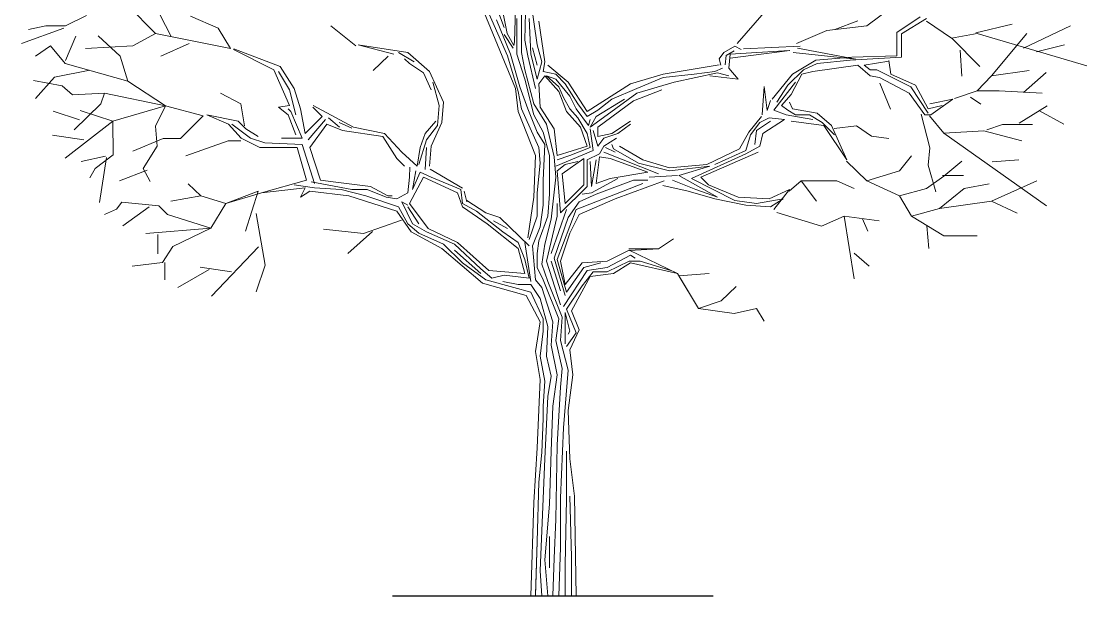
# Model space of a CAD drawing. Header units: millimetres. Extents: x -6988 to 7021, y 0 to 14326.
# Drawn here: x -6988 to 7021, y 0 to 7558 of the extents above; entities that cross this region are included whole.
import ezdxf

# ---------------------------------------------------------------- set-up
doc = ezdxf.new("R2010")
doc.units = ezdxf.units.MM
doc.layers.add('ceco.net 157', color=7, linetype='Continuous')

msp = doc.modelspace()

# ---------------------------------------------------------------- linework, layer by layer
at = {"layer": 'ceco.net 157', "lineweight": 5}
for p, q in [((-369, 7311), (-348, 8050)), ((-369, 7311), (-348, 8050)), ((-596, 7105), (-965, 7945)), ((-596, 7105), (-965, 7945)), ((-502, 7286), (-481, 7952)), ((-502, 7286), (-481, 7952)), ((-5222, 7398), (-5589, 7764)), ((-5222, 7398), (-5589, 7764)), ((-5018, 7359), (-5247, 7802)), ((-5018, 7359), (-5247, 7802)), ((-491, 6676), (-965, 7823)), ((-491, 6676), (-965, 7823)), ((-638, 7475), (-760, 7802)), ((-638, 7475), (-760, 7802)), ((-680, 7792), (-599, 7398)), ((-680, 7792), (-599, 7398)), ((-411, 7147), (-411, 7802)), ((-411, 7147), (-411, 7802)), ((-289, 7823), (-205, 7248)), ((-289, 7823), (-205, 7248)), ((4129, 7497), (4488, 7764)), ((4129, 7497), (4488, 7764)), ((-6132, 7634), (-6406, 7497)), ((-6132, 7634), (-6406, 7497)), ((-4399, 7466), (-4765, 7626)), ((-4399, 7466), (-4765, 7626)), ((-554, 7126), (-739, 7576)), ((-554, 7126), (-739, 7576)), ((-474, 7290), (-474, 7597)), ((-474, 7290), (-474, 7597)), ((-289, 7126), (-310, 7597)), ((-289, 7126), (-310, 7597)), ((2426, 7267), (2779, 7676)), ((2426, 7267), (2779, 7676)), ((3708, 7451), (4013, 7565)), ((3708, 7451), (4013, 7565)), ((4523, 7412), (4830, 7618)), ((4523, 7412), (4830, 7618)), ((4586, 7395), (4914, 7597)), ((4586, 7395), (4914, 7597)), ((-6429, 7469), (-6988, 7267)), ((-6429, 7469), (-6988, 7267)), ((-6666, 7497), (-6895, 7451)), ((-6666, 7497), (-6895, 7451)), ((-6406, 7497), (-6666, 7497)), ((-6406, 7497), (-6666, 7497)), ((-4238, 7199), (-4399, 7466)), ((-4238, 7199), (-4399, 7466)), ((-2591, 7237), (-2919, 7497)), ((-2591, 7237), (-2919, 7497)), ((-185, 7558), (-105, 7025)), ((-185, 7558), (-105, 7025)), ((3206, 7268), (3603, 7436)), ((3206, 7268), (3603, 7436)), ((3603, 7436), (4129, 7497)), ((3603, 7436), (4129, 7497)), ((4915, 7558), (5243, 7337)), ((4915, 7558), (5243, 7337)), ((5561, 7407), (6041, 7522)), ((5561, 7407), (6041, 7522)), ((6191, 7205), (6808, 7500)), ((6191, 7205), (6808, 7500)), ((-6408, 7041), (-6270, 7361)), ((-6408, 7041), (-6270, 7361)), ((-5688, 7100), (-5978, 7367)), ((-5688, 7100), (-5978, 7367)), ((-5222, 7398), (-5520, 7237)), ((-5222, 7398), (-5520, 7237)), ((-4238, 7199), (-5222, 7398)), ((-4238, 7199), (-5222, 7398)), ((-641, 7384), (-519, 7206)), ((-641, 7384), (-519, 7206)), ((-599, 7398), (-512, 7238)), ((-599, 7398), (-512, 7238)), ((-512, 7238), (-502, 7286)), ((-512, 7238), (-502, 7286)), ((-474, 7126), (-474, 7290)), ((-474, 7126), (-474, 7290)), ((-327, 7105), (-369, 7311)), ((-327, 7105), (-369, 7311)), ((4523, 7105), (4523, 7412)), ((4523, 7105), (4523, 7412)), ((4586, 7084), (4586, 7395)), ((4586, 7084), (4586, 7395)), ((5243, 7337), (5579, 7398)), ((5243, 7337), (5579, 7398)), ((5248, 7338), (5615, 6963)), ((5248, 7338), (5615, 6963)), ((5579, 7398), (7021, 6970)), ((5579, 7398), (7021, 6970)), ((5770, 6840), (6235, 7398)), ((5770, 6840), (6235, 7398)), ((-6603, 7237), (-6801, 7100)), ((-6603, 7237), (-6801, 7100)), ((-6412, 7001), (-6603, 7237)), ((-6412, 7001), (-6603, 7237)), ((-5520, 7237), (-6145, 7199)), ((-5520, 7237), (-6145, 7199)), ((-4782, 7268), (-5155, 7100)), ((-4782, 7268), (-5155, 7100)), ((-3666, 6920), (-4199, 7189)), ((-3666, 6920), (-4199, 7189)), ((-3586, 6962), (-4192, 7196)), ((-3586, 6962), (-4192, 7196)), ((-2561, 7248), (-1906, 7147)), ((-2091, 7126), (-2561, 7248)), ((-2561, 7248), (-1906, 7147)), ((-2091, 7126), (-2561, 7248)), ((-1823, 7025), (-2028, 7147)), ((-1823, 7025), (-2028, 7147)), ((-1906, 7147), (-1620, 6899)), ((-1906, 7147), (-1620, 6899)), ((-369, 6920), (-411, 7147)), ((-369, 6920), (-411, 7147)), ((-205, 6983), (-268, 7210)), ((-205, 6983), (-268, 7210)), ((-205, 7248), (-146, 7025)), ((-205, 7248), (-146, 7025)), ((2251, 7147), (2189, 7063)), ((2251, 7147), (2189, 7063)), ((2394, 7231), (2251, 7147)), ((2394, 7231), (2251, 7147)), ((2281, 7108), (2387, 7170)), ((2281, 7108), (2387, 7170)), ((3109, 7174), (2331, 7126)), ((3109, 7174), (2331, 7126)), ((2334, 7073), (3118, 7174)), ((2334, 7073), (3118, 7174)), ((2478, 7189), (2394, 7231)), ((2478, 7189), (2394, 7231)), ((2506, 7196), (3255, 7231)), ((2506, 7196), (3255, 7231)), ((3985, 7060), (3162, 7148)), ((3985, 7060), (3162, 7148)), ((3219, 7205), (3985, 7060)), ((3219, 7205), (3985, 7060)), ((5355, 7178), (5378, 6835)), ((5355, 7178), (5378, 6835)), ((6362, 7155), (6728, 7247)), ((6362, 7155), (6728, 7247)), ((-5589, 6772), (-5688, 7100)), ((-5589, 6772), (-5688, 7100)), ((-2164, 7100), (-2362, 6909)), ((-2164, 7100), (-2362, 6909)), ((-1885, 7004), (-1948, 7063)), ((-1885, 7004), (-1948, 7063)), ((-453, 6635), (-596, 7105)), ((-453, 6635), (-596, 7105)), ((-432, 6697), (-554, 7126)), ((-432, 6697), (-554, 7126)), ((-369, 6798), (-474, 7126)), ((-369, 6798), (-474, 7126)), ((-227, 6676), (-327, 7105)), ((-227, 6676), (-327, 7105)), ((-205, 6798), (-289, 7126)), ((-205, 6798), (-289, 7126)), ((-146, 7025), (-205, 6798)), ((-146, 7025), (-205, 6798)), ((-105, 7025), (-125, 6899)), ((-105, 7025), (-125, 6899)), ((2189, 7063), (2209, 6983)), ((2189, 7063), (2209, 6983)), ((2268, 6985), (2281, 7108)), ((2268, 6985), (2281, 7108)), ((2331, 7126), (2314, 6941)), ((2331, 7126), (2314, 6941)), ((3150, 6861), (3461, 7046)), ((3150, 6861), (3461, 7046)), ((3461, 7046), (3931, 7084)), ((3461, 7046), (3931, 7084)), ((3478, 7004), (3910, 7046)), ((3478, 7004), (3910, 7046)), ((3910, 7046), (4586, 7084)), ((3910, 7046), (4586, 7084)), ((3931, 7084), (4523, 7105)), ((3931, 7084), (4523, 7105)), ((4095, 6983), (4417, 7033)), ((4095, 6983), (4417, 7033)), ((4417, 7042), (4443, 6861)), ((4417, 7042), (4443, 6861)), ((-6086, 6917), (-6551, 6825)), ((-6086, 6917), (-6551, 6825)), ((-5589, 6772), (-6412, 7001)), ((-5589, 6772), (-6412, 7001)), ((-3460, 6450), (-3666, 6920)), ((-3460, 6450), (-3666, 6920)), ((-3460, 6655), (-3607, 6899)), ((-3460, 6655), (-3607, 6899)), ((-3401, 6676), (-3586, 6962)), ((-3401, 6676), (-3586, 6962)), ((-1701, 6882), (-1885, 7004)), ((-1701, 6882), (-1885, 7004)), ((-1600, 6655), (-1701, 6882)), ((-1600, 6655), (-1701, 6882)), ((-1620, 6899), (-1436, 6492)), ((-1620, 6899), (-1436, 6492)), ((-247, 6471), (-369, 6920)), ((-247, 6471), (-369, 6920)), ((-125, 6899), (38, 6861)), ((-125, 6899), (38, 6861)), ((-63, 6983), (202, 6757)), ((-63, 6983), (202, 6757)), ((1453, 6861), (2189, 6985)), ((1453, 6861), (2189, 6985)), ((2168, 6882), (1596, 6757)), ((2168, 6882), (1596, 6757)), ((1861, 6861), (2129, 6899)), ((1861, 6861), (2129, 6899)), ((2129, 6899), (2230, 6941)), ((2129, 6899), (2230, 6941)), ((2314, 6840), (2168, 6882)), ((2314, 6840), (2168, 6882)), ((2314, 6941), (2436, 6798)), ((2314, 6941), (2436, 6798)), ((3091, 6718), (3297, 6920)), ((3091, 6718), (3297, 6920)), ((3419, 6899), (3276, 6861)), ((3419, 6899), (3276, 6861)), ((3297, 6920), (3478, 7004)), ((3297, 6920), (3478, 7004)), ((4012, 6980), (3419, 6899)), ((4012, 6980), (3419, 6899)), ((4175, 6840), (4011, 6983)), ((4175, 6840), (4011, 6983)), ((4175, 6920), (4095, 6983)), ((4175, 6920), (4095, 6983)), ((4259, 6920), (4175, 6920)), ((4259, 6920), (4175, 6920)), ((4708, 6697), (4259, 6920)), ((4708, 6697), (4259, 6920)), ((5770, 6840), (6265, 6909)), ((5770, 6840), (6265, 6909)), ((6191, 6619), (6486, 6883)), ((6191, 6619), (6486, 6883)), ((-6452, 6711), (-6826, 6779)), ((-6452, 6711), (-6826, 6779)), ((-6551, 6825), (-6803, 6543)), ((-6551, 6825), (-6803, 6543)), ((-5093, 6444), (-5589, 6772)), ((-5093, 6444), (-5589, 6772)), ((-1495, 6450), (-1579, 6757)), ((-1495, 6450), (-1579, 6757)), ((-247, 6328), (-369, 6798)), ((-247, 6328), (-369, 6798)), ((-185, 6736), (-105, 6840)), ((-185, 6736), (-105, 6840)), ((-164, 6429), (-185, 6736)), ((-164, 6429), (-185, 6736)), ((-105, 6840), (80, 6635)), ((-105, 6840), (80, 6635)), ((80, 6697), (-84, 6840)), ((-84, 6840), (38, 6798)), ((80, 6697), (-84, 6840)), ((-84, 6840), (38, 6798)), ((38, 6861), (164, 6736)), ((38, 6861), (164, 6736)), ((38, 6798), (223, 6572)), ((38, 6798), (223, 6572)), ((164, 6736), (328, 6471)), ((164, 6736), (328, 6471)), ((202, 6757), (450, 6370)), ((202, 6757), (450, 6370)), ((450, 6370), (1021, 6736)), ((450, 6370), (1021, 6736)), ((1021, 6736), (1453, 6861)), ((1021, 6736), (1453, 6861)), ((1105, 6676), (1453, 6819)), ((1105, 6676), (1453, 6819)), ((1596, 6757), (1105, 6614)), ((1596, 6757), (1105, 6614)), ((1453, 6819), (1861, 6861)), ((1453, 6819), (1861, 6861)), ((2436, 6798), (2067, 6840)), ((2436, 6798), (2067, 6840)), ((2886, 6533), (3150, 6861)), ((2886, 6533), (3150, 6861)), ((2906, 6390), (3192, 6757)), ((2906, 6390), (3192, 6757)), ((3276, 6861), (3133, 6593)), ((3276, 6861), (3133, 6593)), ((4297, 6819), (4175, 6840)), ((4297, 6819), (4175, 6840)), ((4687, 6614), (4297, 6819)), ((4687, 6614), (4297, 6819)), ((4302, 6743), (4439, 6400)), ((4302, 6743), (4439, 6400)), ((4443, 6861), (4771, 6718)), ((4443, 6861), (4771, 6718)), ((5579, 6642), (5770, 6840)), ((5579, 6642), (5770, 6840)), ((-6315, 6589), (-6452, 6711)), ((-6315, 6589), (-6452, 6711)), ((-5895, 6612), (-6315, 6589)), ((-5895, 6612), (-6315, 6589)), ((-5895, 6612), (-5941, 6474)), ((-5895, 6612), (-5941, 6474)), ((-5093, 6444), (-5895, 6612)), ((-5093, 6444), (-5895, 6612)), ((-4101, 6474), (-4368, 6612)), ((-4101, 6474), (-4368, 6612)), ((-3380, 6328), (-3460, 6655)), ((-3380, 6328), (-3460, 6655)), ((-3318, 6408), (-3401, 6676)), ((-3318, 6408), (-3401, 6676)), ((-453, 6370), (-491, 6676)), ((-453, 6370), (-491, 6676)), ((-411, 6408), (-453, 6635)), ((-411, 6408), (-453, 6635)), ((-327, 6408), (-432, 6697)), ((-327, 6408), (-432, 6697)), ((143, 6554), (80, 6697)), ((143, 6554), (80, 6697)), ((80, 6635), (181, 6370)), ((80, 6635), (181, 6370)), ((1105, 6614), (714, 6328)), ((1105, 6614), (714, 6328)), ((777, 6533), (1105, 6676)), ((777, 6533), (1105, 6676)), ((1432, 6655), (1063, 6513)), ((1432, 6655), (1063, 6513)), ((2752, 6329), (2779, 6699)), ((2752, 6329), (2779, 6699)), ((2779, 6699), (2818, 6386)), ((2779, 6699), (2818, 6386)), ((2948, 6492), (3091, 6718)), ((2948, 6492), (3091, 6718)), ((3133, 6593), (3007, 6450)), ((3133, 6593), (3007, 6450)), ((4893, 6328), (4687, 6614)), ((4893, 6328), (4687, 6614)), ((4935, 6349), (4708, 6697)), ((4935, 6349), (4708, 6697)), ((4771, 6718), (4935, 6408)), ((4771, 6718), (4935, 6408)), ((5281, 6543), (5579, 6642)), ((5281, 6543), (5579, 6642)), ((5579, 6642), (5869, 6642)), ((5579, 6642), (5869, 6642)), ((5869, 6642), (6433, 6612)), ((5869, 6642), (6433, 6612)), ((-5941, 6474), (-6292, 6131)), ((-5941, 6474), (-6292, 6131)), ((-4055, 6184), (-4101, 6474)), ((-4055, 6184), (-4101, 6474)), ((-3607, 6429), (-3460, 6450)), ((-3607, 6429), (-3460, 6450)), ((-3149, 6452), (-2621, 6164)), ((-3149, 6452), (-2621, 6164)), ((-1516, 6185), (-1495, 6450)), ((-1516, 6185), (-1495, 6450)), ((-1436, 6492), (-1457, 6227)), ((-1436, 6492), (-1457, 6227)), ((-84, 6206), (-247, 6471)), ((-84, 6206), (-247, 6471)), ((223, 6408), (143, 6554)), ((223, 6408), (143, 6554)), ((223, 6572), (307, 6408)), ((223, 6572), (307, 6408)), ((328, 6471), (450, 6307)), ((328, 6471), (450, 6307)), ((572, 6307), (941, 6533)), ((572, 6307), (941, 6533)), ((592, 6390), (777, 6533)), ((592, 6390), (777, 6533)), ((1063, 6513), (592, 6164)), ((1063, 6513), (592, 6164)), ((2818, 6386), (2862, 6514)), ((2818, 6386), (2862, 6514)), ((3007, 6450), (3091, 6390)), ((3007, 6450), (3091, 6390)), ((3112, 6492), (3150, 6408)), ((3112, 6492), (3150, 6408)), ((4935, 6408), (5119, 6450)), ((4935, 6408), (5119, 6450)), ((4956, 6471), (5262, 6533)), ((4956, 6471), (5262, 6533)), ((5262, 6533), (4973, 6328)), ((5262, 6533), (4973, 6328)), ((5492, 6560), (5629, 6468)), ((5492, 6560), (5629, 6468)), ((6133, 6217), (6499, 6446)), ((6133, 6217), (6499, 6446)), ((-6225, 6262), (-6568, 6377)), ((-6225, 6262), (-6568, 6377)), ((-5787, 6245), (-6214, 6383)), ((-5787, 6245), (-6214, 6383)), ((-5093, 6444), (-5787, 6245)), ((-5093, 6444), (-5787, 6245)), ((-5093, 6444), (-5224, 6177)), ((-5093, 6444), (-5224, 6177)), ((-4597, 6314), (-5093, 6444)), ((-4597, 6314), (-5093, 6444)), ((-4597, 6314), (-4894, 6016)), ((-4597, 6314), (-4894, 6016)), ((-4548, 6328), (-4137, 6244)), ((-4262, 6206), (-4548, 6328)), ((-4548, 6328), (-4137, 6244)), ((-4262, 6206), (-4548, 6328)), ((-3481, 6328), (-3607, 6429)), ((-3481, 6328), (-3607, 6429)), ((-3443, 6370), (-3481, 6408)), ((-3443, 6370), (-3481, 6408)), ((-3380, 6063), (-3481, 6328)), ((-3380, 6063), (-3481, 6328)), ((-3297, 6021), (-3443, 6370)), ((-3297, 6021), (-3443, 6370)), ((-3258, 6080), (-3318, 6408)), ((-3258, 6080), (-3318, 6408)), ((-3032, 6307), (-3258, 6080)), ((-3032, 6307), (-3258, 6080)), ((-3154, 6429), (-3032, 6307)), ((-3154, 6429), (-3032, 6307)), ((-227, 5794), (-453, 6370)), ((-227, 5794), (-453, 6370)), ((-185, 5899), (-411, 6408)), ((-185, 5899), (-411, 6408)), ((-205, 6101), (-327, 6408)), ((-205, 6101), (-327, 6408)), ((-125, 6101), (-247, 6328)), ((-125, 6101), (-247, 6328)), ((17, 6143), (-164, 6429)), ((17, 6143), (-164, 6429)), ((181, 6370), (366, 6164)), ((181, 6370), (366, 6164)), ((328, 6286), (223, 6408)), ((328, 6286), (223, 6408)), ((307, 6408), (470, 6185)), ((307, 6408), (470, 6185)), ((450, 6307), (592, 6390)), ((450, 6307), (592, 6390)), ((714, 6328), (491, 6164)), ((714, 6328), (491, 6164)), ((491, 6164), (572, 6307)), ((491, 6164), (572, 6307)), ((2743, 6307), (2579, 6101)), ((2743, 6307), (2579, 6101)), ((3070, 6328), (2906, 6390)), ((3070, 6328), (2906, 6390)), ((3419, 6265), (3070, 6328)), ((3419, 6265), (3070, 6328)), ((3091, 6390), (3192, 6328)), ((3091, 6390), (3192, 6328)), ((3150, 6408), (3478, 6349)), ((3150, 6408), (3478, 6349)), ((3192, 6328), (3377, 6328)), ((3192, 6328), (3377, 6328)), ((3377, 6328), (3541, 6227)), ((3377, 6328), (3541, 6227)), ((3478, 6349), (3663, 6185)), ((3478, 6349), (3663, 6185)), ((4845, 6337), (4959, 5894)), ((4845, 6337), (4959, 5894)), ((4973, 6328), (4893, 6328)), ((4973, 6328), (4893, 6328)), ((4953, 6314), (5144, 6085)), ((4953, 6314), (5144, 6085)), ((6398, 6381), (6720, 6205)), ((6398, 6381), (6720, 6205)), ((-5787, 6245), (-6412, 5757)), ((-5787, 6245), (-6412, 5757)), ((-5787, 6245), (-5781, 5803)), ((-5787, 6245), (-5781, 5803)), ((-5224, 6177), (-5201, 5917)), ((-5224, 6177), (-5201, 5917)), ((-4098, 6021), (-4262, 6206)), ((-4098, 6021), (-4262, 6206)), ((-3973, 6021), (-4220, 6206)), ((-3973, 6021), (-4220, 6206)), ((-4137, 6244), (-4035, 6143)), ((-4137, 6244), (-4035, 6143)), ((-3217, 6000), (-2990, 6265)), ((-3217, 6000), (-2990, 6265)), ((-3196, 5899), (-2969, 6206)), ((-3196, 5899), (-2969, 6206)), ((-2969, 6206), (-2767, 6122)), ((-2969, 6206), (-2767, 6122)), ((-2805, 6164), (-2948, 6286)), ((-2805, 6164), (-2948, 6286)), ((-2642, 6152), (-2809, 6227)), ((-2642, 6152), (-2809, 6227)), ((-1680, 6080), (-1537, 6244)), ((-1680, 6080), (-1537, 6244)), ((-1659, 6000), (-1516, 6185)), ((-1659, 6000), (-1516, 6185)), ((-1457, 6227), (-1600, 5916)), ((-1457, 6227), (-1600, 5916)), ((17, 5773), (-84, 6206)), ((17, 5773), (-84, 6206)), ((450, 6080), (328, 6286)), ((450, 6080), (328, 6286)), ((470, 6185), (491, 6265)), ((470, 6185), (491, 6265)), ((777, 6080), (1021, 6244)), ((777, 6080), (1021, 6244)), ((857, 6080), (1021, 6206)), ((857, 6080), (1021, 6206)), ((2722, 6227), (2600, 6063)), ((2722, 6227), (2600, 6063)), ((2680, 6122), (2865, 6244)), ((2680, 6122), (2865, 6244)), ((2844, 6286), (2722, 6227)), ((2844, 6286), (2722, 6227)), ((2764, 6080), (3049, 6265)), ((2764, 6080), (3049, 6265)), ((3049, 6265), (2844, 6286)), ((3049, 6265), (2844, 6286)), ((3562, 6185), (3133, 6244)), ((3562, 6185), (3133, 6244)), ((3541, 6227), (3704, 6063)), ((3541, 6227), (3704, 6063)), ((3868, 5735), (3562, 6185)), ((3868, 5735), (3562, 6185)), ((3663, 6185), (3868, 5735)), ((3663, 6185), (3868, 5735)), ((3702, 6146), (3992, 6184)), ((3702, 6146), (3992, 6184)), ((3992, 6184), (4191, 6047)), ((3992, 6184), (4191, 6047)), ((5707, 6131), (5913, 6199)), ((5707, 6131), (5913, 6199)), ((5913, 6199), (6309, 6199)), ((5913, 6199), (6309, 6199)), ((-6165, 5998), (-6579, 6060)), ((-6165, 5998), (-6579, 6060)), ((-4035, 6143), (-3872, 6042)), ((-4035, 6143), (-3872, 6042)), ((-2767, 6122), (-2234, 6042)), ((-2767, 6122), (-2234, 6042)), ((-2621, 6164), (-2213, 6080)), ((-2621, 6164), (-2213, 6080)), ((-2234, 6042), (-2049, 5752)), ((-2234, 6042), (-2049, 5752)), ((-2213, 6080), (-1986, 5836)), ((-2213, 6080), (-1986, 5836)), ((-1742, 5899), (-1680, 6080)), ((-1742, 5899), (-1680, 6080)), ((-105, 5937), (-205, 6101)), ((-105, 5937), (-205, 6101)), ((-42, 5794), (-125, 6101)), ((-42, 5794), (-125, 6101)), ((59, 5794), (17, 6143)), ((59, 5794), (17, 6143)), ((366, 6164), (450, 5916)), ((366, 6164), (450, 5916)), ((491, 5899), (450, 6080)), ((491, 5899), (450, 6080)), ((530, 5857), (491, 6143)), ((530, 5857), (491, 6143)), ((530, 6122), (592, 5916)), ((530, 6122), (592, 5916)), ((592, 6164), (592, 6042)), ((592, 6164), (592, 6042)), ((592, 6042), (777, 6080)), ((592, 6042), (777, 6080)), ((673, 6021), (857, 6080)), ((673, 6021), (857, 6080)), ((2579, 6101), (2457, 5878)), ((2579, 6101), (2457, 5878)), ((2600, 6063), (2537, 5857)), ((2600, 6063), (2537, 5857)), ((2659, 5937), (2680, 6122)), ((2659, 5937), (2680, 6122)), ((2722, 5916), (2764, 6080)), ((2722, 5916), (2764, 6080)), ((4191, 6047), (4419, 6016)), ((4191, 6047), (4419, 6016)), ((5144, 6085), (5670, 6116)), ((5144, 6085), (5670, 6116)), ((5144, 6085), (6494, 5131)), ((5144, 6085), (6494, 5131)), ((5670, 6116), (6166, 5986)), ((5670, 6116), (6166, 5986)), ((-5123, 6016), (-5520, 5848)), ((-5123, 6016), (-5520, 5848)), ((-5201, 5917), (-5384, 5620)), ((-5201, 5917), (-5384, 5620)), ((-4894, 6016), (-5123, 6016)), ((-4894, 6016), (-5123, 6016)), ((-4269, 5986), (-4826, 5787)), ((-4269, 5986), (-4826, 5787)), ((-4101, 5986), (-4269, 5986)), ((-4101, 5986), (-4269, 5986)), ((-3851, 5899), (-4098, 6021)), ((-3851, 5899), (-4098, 6021)), ((-3788, 5958), (-3973, 6021)), ((-3788, 5958), (-3973, 6021)), ((-3359, 5899), (-3851, 5899)), ((-3359, 5899), (-3851, 5899)), ((-3297, 5937), (-3788, 5958)), ((-3297, 5937), (-3788, 5958)), ((-3565, 6021), (-3297, 6021)), ((-3565, 6021), (-3297, 6021)), ((-3237, 5467), (-3359, 5899)), ((-3237, 5467), (-3359, 5899)), ((-3133, 5425), (-3297, 5937)), ((-3133, 5425), (-3297, 5937)), ((-3053, 5467), (-3196, 5899)), ((-3053, 5467), (-3196, 5899)), ((-1784, 5651), (-1742, 5899)), ((-1784, 5651), (-1742, 5899)), ((-1763, 5672), (-1659, 6000)), ((-1763, 5672), (-1659, 6000)), ((-1680, 5610), (-1659, 5899)), ((-1680, 5610), (-1659, 5899)), ((-1600, 5916), (-1620, 5651)), ((-1600, 5916), (-1620, 5651)), ((-164, 5693), (-185, 5899)), ((-164, 5693), (-185, 5899)), ((-125, 5467), (-105, 5937)), ((-125, 5467), (-105, 5937)), ((450, 5916), (59, 5794)), ((450, 5916), (59, 5794)), ((223, 5794), (491, 5899)), ((223, 5794), (491, 5899)), ((592, 5916), (673, 6021)), ((592, 5916), (673, 6021)), ((673, 5916), (613, 5815)), ((673, 5916), (613, 5815)), ((836, 6021), (673, 5916)), ((836, 6021), (673, 5916)), ((693, 5899), (819, 5836)), ((693, 5899), (819, 5836)), ((798, 5878), (777, 5937)), ((798, 5878), (777, 5937)), ((1185, 5735), (878, 5916)), ((1185, 5735), (878, 5916)), ((2537, 5815), (2722, 5916)), ((2537, 5815), (2722, 5916)), ((4959, 5894), (4936, 5665)), ((4959, 5894), (4936, 5665)), ((-5881, 5782), (-6202, 5713)), ((-5881, 5782), (-6202, 5713)), ((-5781, 5803), (-6017, 5620)), ((-5781, 5803), (-6017, 5620)), ((-5870, 5765), (-5962, 5175)), ((-5870, 5765), (-5962, 5175)), ((-2049, 5752), (-1948, 5651)), ((-2049, 5752), (-1948, 5651)), ((-1986, 5836), (-1784, 5651)), ((-1986, 5836), (-1784, 5651)), ((-247, 5243), (-227, 5794)), ((-247, 5243), (-227, 5794)), ((-42, 5282), (-42, 5794)), ((-42, 5282), (-42, 5794)), ((38, 5508), (17, 5773)), ((38, 5508), (17, 5773)), ((38, 5651), (530, 5857)), ((38, 5651), (530, 5857)), ((59, 5735), (223, 5794)), ((59, 5735), (223, 5794)), ((122, 5550), (408, 5752)), ((122, 5550), (408, 5752)), ((408, 5752), (408, 5407)), ((408, 5752), (408, 5407)), ((613, 5815), (450, 5735)), ((613, 5815), (450, 5735)), ((572, 5425), (613, 5773)), ((572, 5425), (613, 5773)), ((613, 5773), (756, 5752)), ((613, 5773), (756, 5752)), ((673, 5836), (1390, 5550)), ((673, 5836), (1390, 5550)), ((756, 5752), (1248, 5571)), ((756, 5752), (1248, 5571)), ((1126, 5693), (798, 5878)), ((1126, 5693), (798, 5878)), ((1823, 5488), (2537, 5815)), ((1823, 5488), (2537, 5815)), ((2701, 5836), (1945, 5508)), ((2701, 5836), (1945, 5508)), ((2457, 5878), (2025, 5672)), ((2457, 5878), (2025, 5672)), ((2537, 5857), (2129, 5672)), ((2537, 5857), (2129, 5672)), ((4557, 5589), (4717, 5787)), ((4557, 5589), (4717, 5787)), ((-6017, 5620), (-6086, 5497)), ((-6017, 5620), (-6086, 5497)), ((-5384, 5620), (-5293, 5452)), ((-5384, 5620), (-5293, 5452)), ((-1885, 5508), (-1880, 5637)), ((-1885, 5508), (-1880, 5637)), ((-1189, 5364), (-1612, 5611)), ((-1189, 5364), (-1612, 5611)), ((-205, 5303), (-164, 5693)), ((-205, 5303), (-164, 5693)), ((59, 5589), (164, 5672)), ((59, 5589), (164, 5672)), ((164, 5672), (328, 5714)), ((164, 5672), (328, 5714)), ((450, 5735), (450, 5386)), ((450, 5735), (450, 5386)), ((509, 5386), (491, 5714)), ((509, 5386), (491, 5714)), ((572, 5735), (509, 5386)), ((572, 5735), (509, 5386)), ((1533, 5589), (1126, 5693)), ((1533, 5589), (1126, 5693)), ((1533, 5630), (1185, 5735)), ((1533, 5630), (1185, 5735)), ((2025, 5672), (1533, 5630)), ((2025, 5672), (1533, 5630)), ((2067, 5651), (1533, 5589)), ((2067, 5651), (1533, 5589)), ((1659, 5529), (2067, 5651)), ((1659, 5529), (2067, 5651)), ((3863, 5719), (4129, 5459)), ((3863, 5719), (4129, 5459)), ((4936, 5665), (5036, 5314)), ((4936, 5665), (5036, 5314)), ((5144, 5520), (5380, 5719)), ((5144, 5520), (5380, 5719)), ((5777, 5708), (6130, 5734)), ((5777, 5708), (6130, 5734)), ((-5332, 5599), (-5698, 5461)), ((-5332, 5599), (-5698, 5461)), ((-3830, 5303), (-3237, 5467)), ((-3830, 5303), (-3237, 5467)), ((-2889, 5446), (-3053, 5467)), ((-2889, 5446), (-3053, 5467)), ((-1906, 5303), (-1885, 5508)), ((-1906, 5303), (-1885, 5508)), ((-1885, 5160), (-1701, 5508)), ((-1885, 5160), (-1701, 5508)), ((-1843, 5345), (-1802, 5589)), ((-1843, 5345), (-1802, 5589)), ((-1742, 5571), (-1843, 5345)), ((-1742, 5571), (-1843, 5345)), ((-1600, 5508), (-1742, 5571)), ((-1600, 5508), (-1742, 5571)), ((-1701, 5508), (-1251, 5303)), ((-1701, 5508), (-1251, 5303)), ((-1209, 5345), (-1600, 5508)), ((-1209, 5345), (-1600, 5508)), ((-125, 5139), (-125, 5467)), ((-125, 5139), (-125, 5467)), ((-21, 4954), (38, 5508)), ((-21, 4954), (38, 5508)), ((101, 5038), (59, 5589)), ((101, 5038), (59, 5589)), ((164, 5160), (122, 5550)), ((164, 5160), (122, 5550)), ((857, 5488), (509, 5303)), ((857, 5488), (509, 5303)), ((756, 5488), (572, 5425)), ((756, 5488), (572, 5425)), ((572, 5282), (1063, 5467)), ((572, 5282), (1063, 5467)), ((1248, 5571), (756, 5488)), ((1248, 5571), (756, 5488)), ((1063, 5467), (1248, 5467)), ((1063, 5467), (1248, 5467)), ((1638, 5529), (1269, 5508)), ((1638, 5529), (1269, 5508)), ((1575, 5467), (1882, 5345)), ((1575, 5467), (1882, 5345)), ((2168, 5243), (1659, 5529)), ((2168, 5243), (1659, 5529)), ((2394, 5202), (1823, 5488)), ((2394, 5202), (1823, 5488)), ((1945, 5508), (2046, 5407)), ((1945, 5508), (2046, 5407)), ((4129, 5459), (4557, 5589)), ((4129, 5459), (4557, 5589)), ((4915, 5360), (5144, 5520)), ((4915, 5360), (5144, 5520)), ((5126, 5530), (5401, 5530)), ((5126, 5530), (5401, 5530)), ((-4627, 5261), (-4795, 5421)), ((-4627, 5261), (-4795, 5421)), ((-3258, 5365), (-3830, 5303)), ((-3258, 5365), (-3830, 5303)), ((-3133, 5365), (-3401, 5407)), ((-3133, 5365), (-3401, 5407)), ((-3318, 5243), (-3258, 5365)), ((-3318, 5243), (-3258, 5365)), ((-3196, 5324), (-3318, 5243)), ((-3196, 5324), (-3318, 5243)), ((-2683, 5261), (-3196, 5324)), ((-2683, 5261), (-3196, 5324)), ((-3175, 5446), (-2642, 5345)), ((-3175, 5446), (-2642, 5345)), ((-2784, 5345), (-3133, 5365)), ((-2784, 5345), (-3133, 5365)), ((-2398, 5386), (-2889, 5446)), ((-2398, 5386), (-2889, 5446)), ((-2457, 5261), (-2784, 5345)), ((-2457, 5261), (-2784, 5345)), ((-2642, 5345), (-2439, 5345)), ((-2642, 5345), (-2439, 5345)), ((-2439, 5345), (-2192, 5243)), ((-2439, 5345), (-2192, 5243)), ((-2171, 5261), (-2398, 5386)), ((-2171, 5261), (-2398, 5386)), ((-1188, 5160), (-1209, 5345)), ((-1188, 5160), (-1209, 5345)), ((-1129, 5181), (-1167, 5324)), ((-1129, 5181), (-1167, 5324)), ((450, 5386), (101, 5038)), ((450, 5386), (101, 5038)), ((408, 5407), (164, 5160)), ((408, 5407), (164, 5160)), ((307, 5080), (1185, 5425)), ((307, 5080), (1185, 5425)), ((1466, 5457), (819, 5223)), ((1466, 5457), (819, 5223)), ((1449, 5399), (1781, 5324)), ((1449, 5399), (1781, 5324)), ((1781, 5324), (2129, 5223)), ((1781, 5324), (2129, 5223)), ((1882, 5345), (2168, 5243)), ((1882, 5345), (2168, 5243)), ((2046, 5407), (2436, 5243)), ((2046, 5407), (2436, 5243)), ((2844, 5223), (3112, 5345)), ((2844, 5223), (3112, 5345)), ((3112, 5345), (2906, 5080)), ((3112, 5345), (2906, 5080)), ((3107, 5322), (3268, 5459)), ((3107, 5322), (3268, 5459)), ((3268, 5459), (3466, 5192)), ((3268, 5459), (3733, 5459)), ((3268, 5459), (3466, 5192)), ((3268, 5459), (3733, 5459)), ((3733, 5459), (3962, 5360)), ((3733, 5459), (3962, 5360)), ((4129, 5459), (4557, 5261)), ((4129, 5459), (4557, 5261)), ((4557, 5261), (4915, 5360)), ((4557, 5261), (4915, 5360)), ((5083, 5093), (5411, 5360)), ((5083, 5093), (5411, 5360)), ((5411, 5360), (5739, 5421)), ((5411, 5360), (5739, 5421)), ((5770, 5192), (6364, 5459)), ((5770, 5192), (6364, 5459)), ((-4627, 5261), (-5024, 5192)), ((-4627, 5261), (-5024, 5192)), ((-4299, 5162), (-4627, 5261)), ((-4299, 5162), (-4627, 5261)), ((-3872, 5322), (-4299, 5162)), ((-3830, 5303), (-4299, 5162)), ((-3872, 5322), (-4040, 4795)), ((-3872, 5322), (-4040, 4795)), ((-2049, 5059), (-2683, 5261)), ((-2049, 5059), (-2683, 5261)), ((-2028, 5118), (-2457, 5261)), ((-2028, 5118), (-2457, 5261)), ((-2192, 5243), (-2049, 5223)), ((-2192, 5243), (-2049, 5223)), ((-2112, 5261), (-2171, 5261)), ((-2112, 5261), (-2171, 5261)), ((-2049, 5223), (-1906, 5303)), ((-2049, 5223), (-1906, 5303)), ((-1251, 5303), (-1188, 5118)), ((-1251, 5303), (-1188, 5118)), ((-882, 5038), (-1129, 5202)), ((-882, 5038), (-1129, 5202)), ((-327, 4710), (-247, 5243)), ((-327, 4710), (-247, 5243)), ((-205, 4996), (-205, 5303)), ((-205, 4996), (-205, 5303)), ((-63, 4996), (-42, 5282)), ((-63, 4996), (-42, 5282)), ((345, 5181), (572, 5282)), ((345, 5181), (572, 5282)), ((819, 5223), (345, 5017)), ((819, 5223), (345, 5017)), ((509, 5303), (387, 5282)), ((509, 5303), (387, 5282)), ((2129, 5223), (2537, 5139)), ((2129, 5223), (2537, 5139)), ((2680, 5160), (2394, 5202)), ((2680, 5160), (2394, 5202)), ((2436, 5243), (2844, 5223)), ((2436, 5243), (2844, 5223)), ((3028, 5223), (2680, 5160)), ((3028, 5223), (2680, 5160)), ((2862, 5118), (3028, 5223)), ((2862, 5118), (3028, 5223)), ((4557, 5261), (4717, 4994)), ((4557, 5261), (4717, 4994)), ((5083, 5093), (5770, 5192)), ((5083, 5093), (5770, 5192)), ((5770, 5192), (6105, 5032)), ((5770, 5192), (6105, 5032)), ((-5735, 5085), (-5895, 5017)), ((-5735, 5085), (-5895, 5017)), ((-5667, 5177), (-5735, 5085)), ((-5667, 5177), (-5735, 5085)), ((-5178, 5131), (-5667, 5177)), ((-5178, 5131), (-5667, 5177)), ((-5309, 5118), (-5652, 4866)), ((-5309, 5118), (-5652, 4866)), ((-5064, 5017), (-5178, 5131)), ((-5064, 5017), (-5178, 5131)), ((-4299, 5162), (-4498, 4834)), ((-4299, 5162), (-4498, 4834)), ((-1864, 4790), (-2049, 5059)), ((-1864, 4790), (-2049, 5059)), ((-1906, 4895), (-2028, 5118)), ((-1906, 4895), (-2028, 5118)), ((-1986, 5181), (-1843, 4895)), ((-1906, 5139), (-1986, 5181)), ((-1986, 5181), (-1843, 4895)), ((-1906, 5139), (-1986, 5181)), ((-1763, 4895), (-1906, 5118)), ((-1763, 4895), (-1906, 5118)), ((-1638, 4832), (-1885, 5160)), ((-1638, 4832), (-1885, 5160)), ((-1004, 5059), (-1188, 5160)), ((-1004, 5059), (-1188, 5160)), ((-1188, 5118), (-861, 4895)), ((-1188, 5118), (-861, 4895)), ((-655, 4790), (-1004, 5059)), ((-655, 4790), (-1004, 5059)), ((-164, 4853), (-125, 5139)), ((-164, 4853), (-125, 5139)), ((181, 5080), (-21, 4504)), ((181, 5080), (-21, 4504)), ((59, 4996), (59, 5160)), ((59, 4996), (59, 5160)), ((59, 4424), (307, 5080)), ((59, 4424), (307, 5080)), ((202, 4975), (345, 5181)), ((202, 4975), (345, 5181)), ((2537, 5139), (2862, 5118)), ((2537, 5139), (2862, 5118)), ((4717, 4994), (5083, 5093)), ((4717, 4994), (5083, 5093)), ((-4498, 4834), (-5064, 5017)), ((-4498, 4834), (-5064, 5017)), ((-3902, 5030), (-3783, 4351)), ((-3902, 5030), (-3783, 4351)), ((-1990, 4941), (-2488, 4765)), ((-1990, 4941), (-2488, 4765)), ((-697, 4975), (-882, 5038)), ((-697, 4975), (-882, 5038)), ((-781, 4933), (-596, 4832)), ((-781, 4933), (-596, 4832)), ((-310, 4605), (-697, 4975)), ((-310, 4605), (-697, 4975)), ((-310, 4689), (-205, 4996)), ((-310, 4689), (-205, 4996)), ((-185, 4668), (-63, 4996)), ((-185, 4668), (-63, 4996)), ((-105, 4626), (-21, 4954)), ((-105, 4626), (-21, 4954)), ((-84, 4403), (59, 4996)), ((-84, 4403), (59, 4996)), ((17, 4442), (202, 4975)), ((17, 4442), (202, 4975)), ((345, 5017), (223, 4769)), ((345, 5017), (223, 4769)), ((2944, 5041), (3534, 4864)), ((2944, 5041), (3534, 4864)), ((3534, 4864), (3832, 4994)), ((3534, 4864), (3832, 4994)), ((3832, 4994), (3962, 4170)), ((3832, 4994), (4290, 4933)), ((3832, 4994), (3962, 4170)), ((3832, 4994), (4290, 4933)), ((4073, 4958), (4142, 4797)), ((4073, 4958), (4142, 4797)), ((4717, 4994), (5144, 4734)), ((4717, 4994), (5144, 4734)), ((-4498, 4834), (-5352, 4765)), ((-4498, 4834), (-5352, 4765)), ((-4498, 4834), (-4995, 4597)), ((-4498, 4834), (-4995, 4597)), ((-2488, 4765), (-3016, 4823)), ((-2488, 4765), (-3016, 4823)), ((-2369, 4792), (-2695, 4501)), ((-2369, 4792), (-2695, 4501)), ((-1763, 4769), (-1906, 4895)), ((-1763, 4769), (-1906, 4895)), ((-1457, 4567), (-1864, 4790)), ((-1457, 4567), (-1864, 4790)), ((-1843, 4895), (-1659, 4790)), ((-1843, 4895), (-1659, 4790)), ((-1436, 4626), (-1763, 4769)), ((-1436, 4626), (-1763, 4769)), ((-1659, 4790), (-1293, 4626)), ((-1659, 4790), (-1293, 4626)), ((-1251, 4647), (-1638, 4832)), ((-1251, 4647), (-1638, 4832)), ((-861, 4895), (-453, 4567)), ((-861, 4895), (-453, 4567)), ((-453, 4647), (-655, 4790)), ((-453, 4647), (-655, 4790)), ((-268, 4605), (-164, 4853)), ((-268, 4605), (-164, 4853)), ((223, 4769), (101, 4403)), ((223, 4769), (101, 4403)), ((4920, 4866), (4943, 4568)), ((4920, 4866), (4943, 4568)), ((-5195, 4751), (-5195, 4500)), ((-5195, 4751), (-5195, 4500)), ((-1188, 4382), (-1436, 4626)), ((-1188, 4382), (-1436, 4626)), ((-1293, 4626), (-944, 4299)), ((-1293, 4626), (-944, 4299)), ((-840, 4278), (-1251, 4647)), ((-840, 4278), (-1251, 4647)), ((-369, 4424), (-453, 4647)), ((-369, 4424), (-453, 4647)), ((-289, 4135), (-369, 4647)), ((-289, 4135), (-369, 4647)), ((-205, 4504), (-185, 4668)), ((-205, 4504), (-185, 4668)), ((-146, 4361), (-105, 4626)), ((-146, 4361), (-105, 4626)), ((1391, 4566), (1589, 4696)), ((1391, 4566), (1589, 4696)), ((5144, 4734), (5579, 4734)), ((5144, 4734), (5579, 4734)), ((-4995, 4597), (-5133, 4383)), ((-4995, 4597), (-5133, 4383)), ((-3871, 4589), (-4487, 3942)), ((-3871, 4589), (-4487, 3942)), ((-923, 4114), (-1457, 4567)), ((-923, 4114), (-1457, 4567)), ((-944, 4239), (-1293, 4546)), ((-944, 4239), (-1293, 4546)), ((-453, 4567), (-369, 4239)), ((-453, 4567), (-369, 4239)), ((-227, 4156), (-268, 4605)), ((-227, 4156), (-268, 4605)), ((-205, 4320), (-205, 4504)), ((-205, 4320), (-205, 4504)), ((714, 4403), (1004, 4546)), ((714, 4403), (1004, 4546)), ((714, 4320), (1021, 4483)), ((714, 4320), (1021, 4483)), ((1002, 4566), (1391, 4566)), ((1004, 4546), (1638, 4239)), ((1004, 4546), (1638, 4239)), ((1008, 4541), (1391, 4566)), ((1021, 4483), (1084, 4442)), ((1021, 4483), (1084, 4442)), ((3962, 4505), (4160, 4337)), ((3962, 4505), (4160, 4337)), ((-5133, 4383), (-5529, 4337)), ((-5133, 4383), (-5529, 4337)), ((-5103, 4385), (-5103, 4156)), ((-5103, 4385), (-5103, 4156)), ((-3783, 4351), (-3902, 3999)), ((-3783, 4351), (-3902, 3999)), ((-882, 4156), (-1188, 4382)), ((-882, 4156), (-1188, 4382)), ((-310, 4177), (-369, 4424)), ((-310, 4177), (-369, 4424)), ((-63, 4135), (-146, 4361)), ((-63, 4135), (-146, 4361)), ((101, 3828), (-84, 4403)), ((101, 3828), (-84, 4403)), ((-21, 4403), (101, 4013)), ((-21, 4403), (101, 4013)), ((164, 3950), (17, 4442)), ((164, 3950), (17, 4442)), ((181, 3992), (59, 4424)), ((181, 3992), (59, 4424)), ((101, 4403), (164, 4096)), ((101, 4403), (164, 4096)), ((164, 4096), (387, 4382)), ((164, 4096), (387, 4382)), ((387, 4382), (714, 4403)), ((387, 4382), (714, 4403)), ((634, 4382), (408, 4320)), ((634, 4382), (408, 4320)), ((714, 4260), (1004, 4403)), ((714, 4260), (1004, 4403)), ((1021, 4382), (798, 4239)), ((1021, 4382), (798, 4239)), ((1004, 4403), (1147, 4403)), ((1004, 4403), (1147, 4403)), ((1638, 4239), (1021, 4382)), ((1638, 4239), (1021, 4382)), ((1147, 4403), (1554, 4278)), ((1147, 4403), (1554, 4278)), ((-4518, 4294), (-4932, 4056)), ((-4518, 4294), (-4932, 4056)), ((-4223, 4263), (-4637, 4325)), ((-4223, 4263), (-4637, 4325)), ((-944, 4299), (-802, 4177)), ((-944, 4299), (-802, 4177)), ((-369, 4239), (-840, 4278)), ((-369, 4239), (-840, 4278)), ((-802, 4177), (-638, 4218)), ((-802, 4177), (-638, 4218)), ((-638, 4218), (-310, 4177)), ((-638, 4218), (-310, 4177)), ((-125, 4156), (-205, 4320)), ((-125, 4156), (-205, 4320)), ((143, 3807), (450, 4278)), ((143, 3807), (450, 4278)), ((408, 4320), (181, 3992)), ((408, 4320), (181, 3992)), ((387, 4076), (530, 4260)), ((387, 4076), (530, 4260)), ((450, 4278), (714, 4320)), ((450, 4278), (714, 4320)), ((798, 4239), (491, 4198)), ((798, 4239), (491, 4198)), ((530, 4260), (714, 4260)), ((530, 4260), (714, 4260)), ((1638, 4239), (1917, 3780)), ((1658, 4208), (2055, 4238)), ((1658, 4208), (2055, 4238)), ((1658, 4208), (1917, 3780)), ((-348, 3950), (-923, 4114)), ((-348, 3950), (-923, 4114)), ((-512, 4055), (-882, 4156)), ((-512, 4055), (-882, 4156)), ((-453, 4096), (-655, 4135)), ((-453, 4096), (-655, 4135)), ((-289, 4096), (-453, 4096)), ((-289, 4096), (-453, 4096)), ((-164, 3912), (-289, 4096)), ((-164, 3912), (-289, 4096)), ((-146, 4055), (-227, 4156)), ((-146, 4055), (-227, 4156)), ((80, 3643), (-125, 4156)), ((80, 3643), (-125, 4156)), ((122, 3664), (-63, 4135)), ((122, 3664), (-63, 4135)), ((181, 3769), (387, 4076)), ((181, 3769), (387, 4076)), ((491, 4198), (244, 3748)), ((491, 4198), (244, 3748)), ((2215, 3880), (2413, 4070)), ((2215, 3880), (2413, 4070)), ((-289, 3992), (-512, 4055)), ((-289, 3992), (-512, 4055)), ((-164, 3605), (-348, 3950)), ((-164, 3605), (-348, 3950)), ((-125, 3643), (-289, 3992)), ((-125, 3643), (-289, 3992)), ((0, 3605), (-146, 4055)), ((0, 3605), (-146, 4055)), ((-63, 3542), (-164, 3912)), ((-63, 3542), (-164, 3912)), ((1917, 3780), (2215, 3880)), ((1917, 3780), (2215, 3880)), ((-125, 3479), (-125, 3643)), ((-125, 3479), (-125, 3643)), ((38, 3357), (80, 3643)), ((38, 3357), (80, 3643)), ((101, 3357), (122, 3664)), ((101, 3357), (122, 3664)), ((164, 3727), (223, 3479)), ((164, 3563), (164, 3727)), ((164, 3727), (223, 3479)), ((164, 3563), (164, 3727)), ((307, 3458), (181, 3769)), ((307, 3458), (181, 3769)), ((244, 3748), (345, 3500)), ((244, 3748), (345, 3500)), ((1917, 3780), (2383, 3712)), ((1917, 3780), (2383, 3712)), ((2383, 3712), (2680, 3780)), ((2383, 3712), (2680, 3780)), ((2680, 3780), (2779, 3613)), ((2680, 3780), (2779, 3613)), ((-227, 3214), (-164, 3605)), ((-227, 3214), (-164, 3605)), ((-84, 3152), (-63, 3542)), ((-84, 3152), (-63, 3542)), ((-21, 3295), (0, 3605)), ((-21, 3295), (0, 3605)), ((164, 3316), (164, 3563)), ((164, 3316), (164, 3563)), ((-164, 3152), (-125, 3479)), ((-164, 3152), (-125, 3479)), ((181, 3277), (307, 3458)), ((181, 3277), (307, 3458)), ((223, 3479), (202, 3441)), ((223, 3479), (202, 3441)), ((345, 3500), (223, 3235)), ((345, 3500), (223, 3235)), ((59, 2908), (-21, 3295)), ((59, 2908), (-21, 3295)), ((122, 2988), (38, 3357)), ((122, 2988), (38, 3357)), ((202, 2967), (101, 3357)), ((202, 2967), (101, 3357)), ((223, 3235), (265, 2908)), ((223, 3235), (265, 2908)), ((-164, 2845), (-227, 3214)), ((-164, 2845), (-227, 3214)), ((-105, 2824), (-164, 3152)), ((-105, 2824), (-164, 3152)), ((-21, 2887), (-84, 3152)), ((-21, 2887), (-84, 3152)), ((101, 2744), (122, 2988)), ((101, 2744), (122, 2988)), ((143, 2210), (202, 2967)), ((143, 2210), (202, 2967)), ((-205, 1945), (-164, 2845)), ((-205, 1945), (-164, 2845)), ((-125, 2496), (-105, 2824)), ((-125, 2496), (-105, 2824)), ((-63, 2622), (-21, 2887)), ((-63, 2622), (-21, 2887)), ((0, 2496), (59, 2908)), ((0, 2496), (59, 2908)), ((265, 2908), (202, 2437)), ((265, 2908), (202, 2437)), ((59, 1984), (101, 2744)), ((59, 1984), (101, 2744)), ((-105, 1802), (-63, 2622)), ((-105, 1802), (-63, 2622)), ((-125, 2332), (-125, 2496)), ((-125, 2332), (-125, 2496)), ((-21, 1904), (0, 2496)), ((-21, 1904), (0, 2496)), ((202, 2437), (223, 1802)), ((202, 2437), (223, 1802)), ((-146, 1883), (-125, 2332)), ((-146, 1883), (-125, 2332)), ((101, 1290), (143, 2210)), ((101, 1290), (143, 2210)), ((38, 1001), (59, 1984)), ((38, 1001), (59, 1984)), ((-247, 1227), (-205, 1945)), ((-247, 1227), (-205, 1945)), ((-185, 1492), (-146, 1883)), ((-185, 1492), (-146, 1883)), ((-42, 1206), (-21, 1904)), ((-42, 1206), (-21, 1904)), ((181, 1269), (181, 1904)), ((181, 1269), (181, 1904)), ((-146, 858), (-105, 1802)), ((-146, 858), (-105, 1802)), ((223, 1802), (286, 1311)), ((223, 1802), (286, 1311)), ((-205, 715), (-185, 1492)), ((-205, 715), (-185, 1492)), ((101, 634), (101, 1290)), ((101, 634), (101, 1290)), ((164, 408), (181, 1269)), ((164, 408), (181, 1269)), ((223, 1311), (244, 509)), ((223, 1311), (244, 509)), ((286, 1311), (307, 0)), ((286, 1311), (307, 0)), ((-289, 0), (-247, 1227)), ((-289, 0), (-247, 1227)), ((-105, 471), (-42, 1206)), ((-105, 471), (-42, 1206)), ((17, 492), (38, 1001)), ((17, 492), (38, 1001)), ((-164, 328), (-146, 858)), ((-164, 328), (-146, 858)), ((-227, 17), (-205, 715)), ((-227, 0), (-205, 715)), ((-42, 366), (-42, 777)), ((-42, 366), (-42, 777)), ((80, 0), (101, 634)), ((80, 0), (101, 634)), ((-63, 0), (-105, 471)), ((-63, 0), (-105, 471)), ((0, 0), (17, 492)), ((0, 0), (17, 492)), ((244, 509), (244, 38)), ((244, 509), (244, 0)), ((-146, 0), (-164, 328)), ((-146, 0), (-164, 328)), ((164, 17), (164, 408)), ((164, 0), (164, 408))]:
    msp.add_line(p, q, dxfattribs=at)
at = {"layer": 'ceco.net 157'}
msp.add_line((-2107, 0), (2107, 0), dxfattribs=at)

doc.saveas('drawing.dxf')
